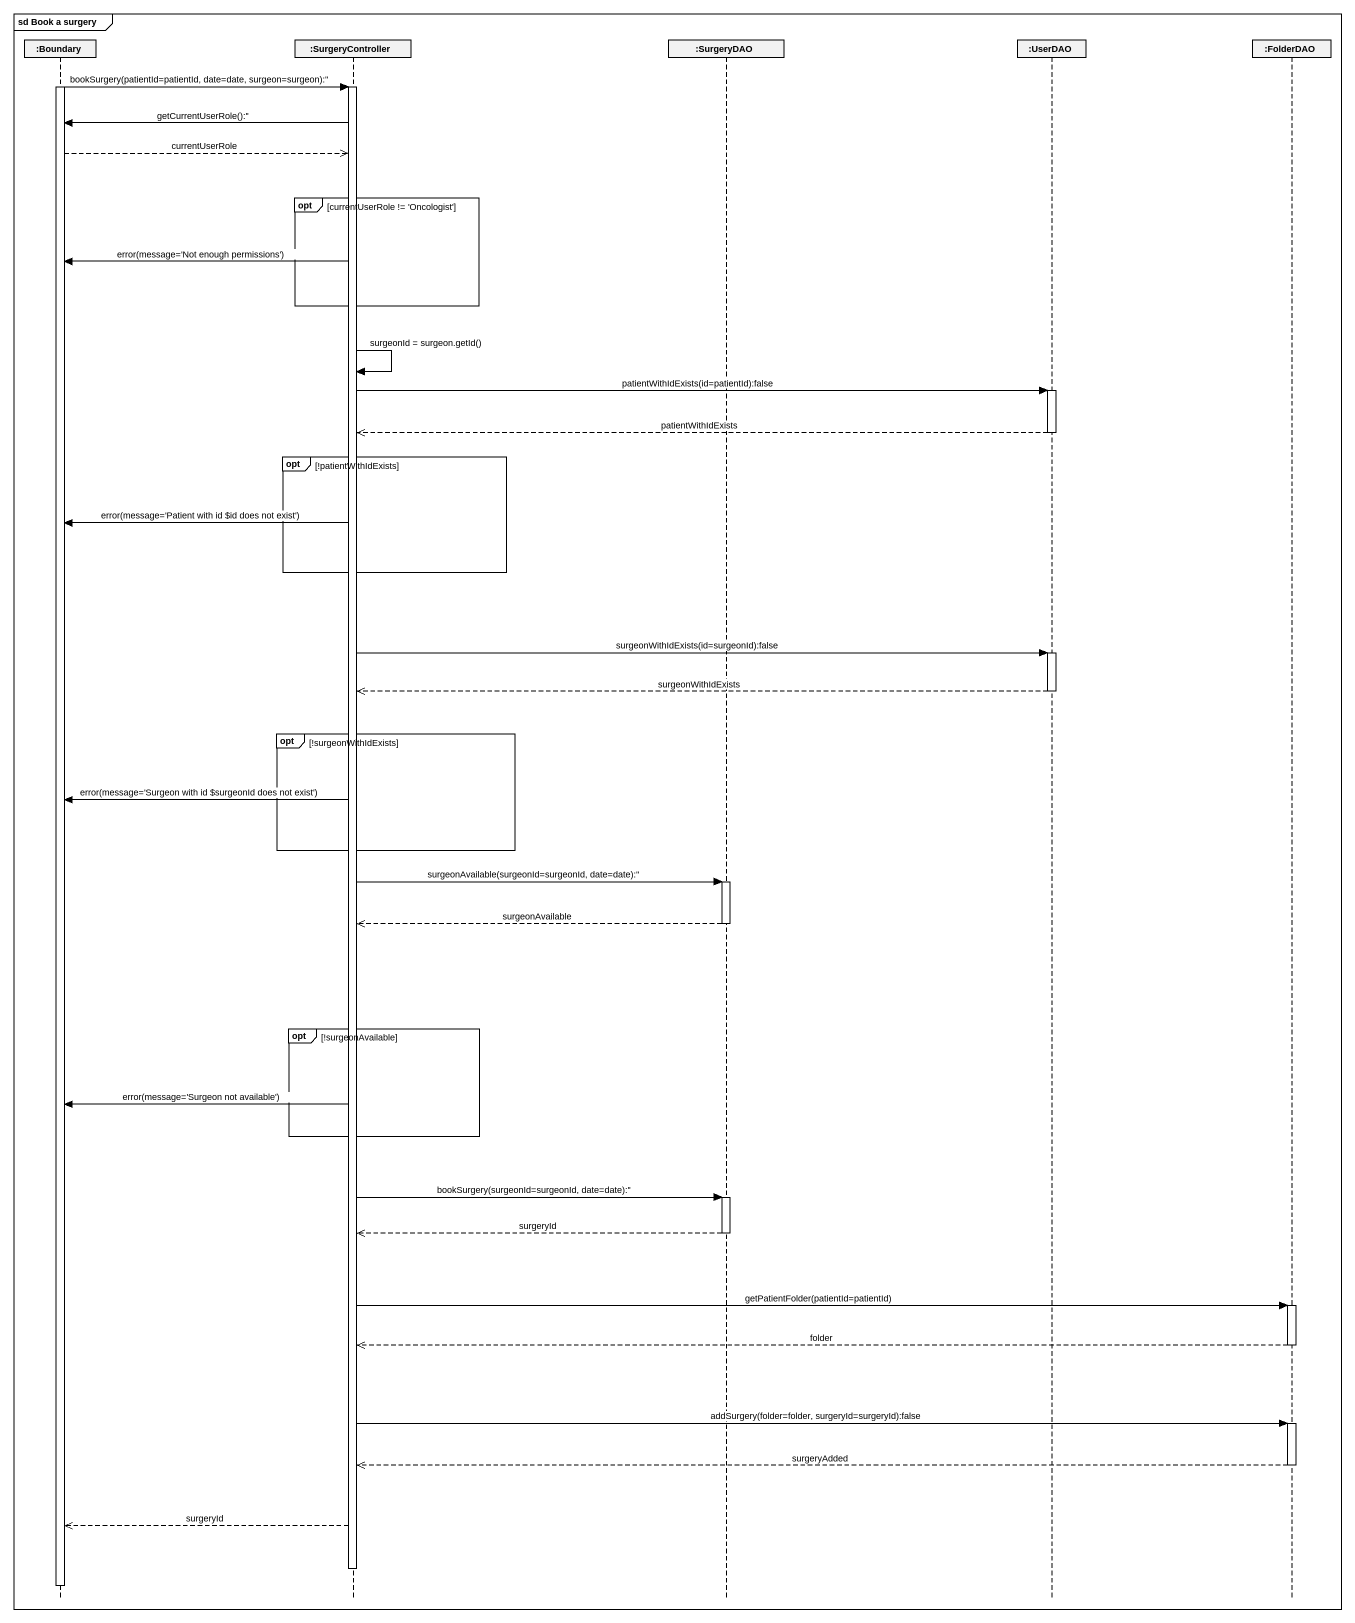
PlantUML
@startuml
mainframe sd Book a surgery
hide footbox
participant ":Boundary" as Boundary_
participant ":SurgeryController" as SurgeryController
participant ":SurgeryDAO" as SurgeryDAO
participant ":UserDAO" as UserDAO
participant ":FolderDAO" as FolderDAO

activate Boundary_
Boundary_ -> SurgeryController : bookSurgery(patientId=patientId, date=date, surgeon=surgeon):''
activate SurgeryController
SurgeryController -> Boundary_ : getCurrentUserRole():''
Boundary_ -->> SurgeryController : currentUserRole
opt currentUserRole != 'Oncologist'
  SurgeryController -> Boundary_ : error(message='Not enough permissions')
end
SurgeryController -> SurgeryController : surgeonId = surgeon.getId()
SurgeryController -> UserDAO : patientWithIdExists(id=patientId):false
activate UserDAO
UserDAO -->> SurgeryController : patientWithIdExists
deactivate UserDAO
opt !patientWithIdExists
  SurgeryController -> Boundary_ : error(message='Patient with id ~$id does not exist')
end
SurgeryController -> UserDAO : surgeonWithIdExists(id=surgeonId):false
activate UserDAO
UserDAO -->> SurgeryController : surgeonWithIdExists
deactivate UserDAO
opt !surgeonWithIdExists
  SurgeryController -> Boundary_ : error(message='Surgeon with id ~$surgeonId does not exist')
end
SurgeryController -> SurgeryDAO : surgeonAvailable(surgeonId=surgeonId, date=date):''
activate SurgeryDAO
SurgeryDAO -->> SurgeryController : surgeonAvailable
deactivate SurgeryDAO
opt !surgeonAvailable
  SurgeryController -> Boundary_ : error(message='Surgeon not available')
end
SurgeryController -> SurgeryDAO : bookSurgery(surgeonId=surgeonId, date=date):''
activate SurgeryDAO
SurgeryDAO -->> SurgeryController : surgeryId
deactivate SurgeryDAO
SurgeryController -> FolderDAO : getPatientFolder(patientId=patientId)
activate FolderDAO
FolderDAO -->> SurgeryController : folder
deactivate FolderDAO
SurgeryController -> FolderDAO : addSurgery(folder=folder, surgeryId=surgeryId):false
activate FolderDAO
FolderDAO -->> SurgeryController : surgeryAdded
deactivate FolderDAO
SurgeryController -->> Boundary_ : surgeryId
deactivate SurgeryController
deactivate Boundary_
@enduml
